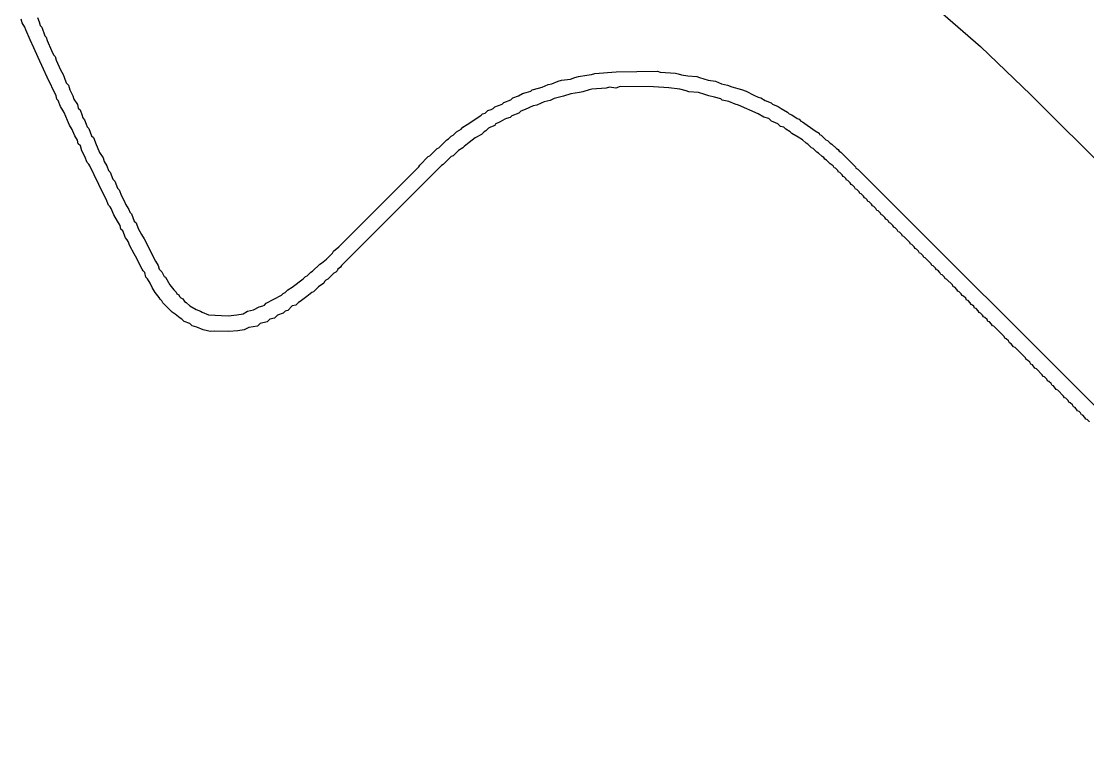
# Model space of a CAD drawing. Header units: millimetres. Extents: x 95 to 305, y 96 to 295.
# Drawn here: x 103.97 to 133.15, y 138.01 to 157.64 of the extents above; entities that cross this region are included whole.
import ezdxf

# ---------------------------------------------------------------- set-up
doc = ezdxf.new("R2010")
doc.units = ezdxf.units.MM
doc.layers.add('BottomLayer', color=5, linetype='Continuous')
doc.layers.add('BottomOverlay', color=54, linetype='Continuous')

msp = doc.modelspace()

# ---------------------------------------------------------------- linework, layer by layer
at = {"layer": 'BottomLayer'}
for p, q in [((130.222, 156.942), (128.975, 158.015)), ((130.227, 156.936), (130.222, 156.942)), ((130.232, 156.933), (130.227, 156.936)), ((131.587, 155.636), (130.232, 156.933)), ((131.588, 155.634), (131.587, 155.636)), ((131.591, 155.632), (131.588, 155.634)), ((155.632, 131.591), (131.591, 155.632))]:
    msp.add_line(p, q, dxfattribs=at)
at = {"layer": 'BottomOverlay'}
for p, q in [((103.993, 157.594), (103.968, 157.691)), ((104.407, 157.74), (104.455, 157.618)), ((104.455, 157.618), (104.48, 157.521)), ((104.066, 157.472), (103.993, 157.594)), ((104.09, 157.399), (104.066, 157.472)), ((104.212, 157.132), (104.09, 157.399)), ((104.48, 157.521), (104.528, 157.472)), ((104.528, 157.472), (104.613, 157.241)), ((104.309, 156.913), (104.212, 157.132)), ((104.613, 157.241), (104.65, 157.205)), ((104.65, 157.205), (104.674, 157.107)), ((104.674, 157.107), (104.796, 156.84)), ((104.431, 156.645), (104.309, 156.913)), ((104.796, 156.84), (104.845, 156.718)), ((104.577, 156.328), (104.431, 156.645)), ((104.845, 156.718), (104.893, 156.669)), ((104.893, 156.669), (104.918, 156.572)), ((104.918, 156.572), (105.039, 156.304)), ((104.674, 156.109), (104.577, 156.328)), ((105.039, 156.304), (105.112, 156.182)), ((105.112, 156.182), (105.137, 156.109)), ((119.217, 156.122), (119.448, 156.158)), ((119.448, 156.158), (119.57, 156.182)), ((119.57, 156.182), (119.667, 156.207)), ((119.667, 156.207), (120.252, 156.255)), ((120.252, 156.255), (121.383, 156.268)), ((121.383, 156.268), (121.456, 156.243)), ((121.456, 156.243), (121.87, 156.219)), ((121.87, 156.219), (121.943, 156.195)), ((121.943, 156.195), (122.041, 156.17)), ((122.041, 156.17), (122.211, 156.146)), ((122.211, 156.146), (122.454, 156.122)), ((104.918, 155.598), (104.674, 156.109)), ((105.137, 156.109), (105.198, 155.951)), ((105.198, 155.951), (105.258, 155.89)), ((105.258, 155.89), (105.295, 155.756)), ((118.219, 155.829), (118.39, 155.902)), ((118.39, 155.902), (118.487, 155.927)), ((118.487, 155.927), (118.657, 156)), ((118.657, 156), (118.755, 156.024)), ((118.755, 156.024), (118.998, 156.049)), ((118.998, 156.049), (119.12, 156.097)), ((119.12, 156.097), (119.217, 156.122)), ((120.361, 155.854), (120.239, 155.805)), ((121.274, 155.842), (120.361, 155.854)), ((122.454, 156.122), (122.527, 156.097)), ((122.527, 156.097), (122.771, 156.024)), ((122.771, 156.024), (122.965, 156)), ((122.965, 156), (123.136, 155.927)), ((123.136, 155.927), (123.294, 155.89)), ((123.294, 155.89), (123.416, 155.842)), ((104.942, 155.501), (104.918, 155.598)), ((105.295, 155.756), (105.38, 155.598)), ((105.38, 155.598), (105.404, 155.501)), ((117.416, 155.537), (117.574, 155.598)), ((117.574, 155.598), (117.684, 155.659)), ((117.684, 155.659), (117.781, 155.683)), ((117.781, 155.683), (117.915, 155.72)), ((117.915, 155.72), (117.951, 155.756)), ((117.951, 155.756), (118.122, 155.805)), ((118.122, 155.805), (118.219, 155.829)), ((118.803, 155.586), (118.548, 155.525)), ((119.01, 155.647), (118.803, 155.586)), ((119.241, 155.683), (119.01, 155.647)), ((119.339, 155.708), (119.241, 155.683)), ((119.509, 155.756), (119.339, 155.708)), ((119.582, 155.781), (119.509, 155.756)), ((119.972, 155.805), (119.582, 155.781)), ((120.069, 155.829), (119.972, 155.805)), ((120.239, 155.805), (120.069, 155.829)), ((121.688, 155.817), (121.274, 155.842)), ((121.992, 155.781), (121.688, 155.817)), ((122.162, 155.732), (121.992, 155.781)), ((122.235, 155.708), (122.162, 155.732)), ((122.503, 155.683), (122.235, 155.708)), ((122.673, 155.635), (122.503, 155.683)), ((122.783, 155.598), (122.673, 155.635)), ((122.941, 155.562), (122.783, 155.598)), ((123.111, 155.513), (122.941, 155.562)), ((123.416, 155.842), (123.683, 155.769)), ((123.683, 155.769), (123.805, 155.72)), ((123.805, 155.72), (124.012, 155.61)), ((124.012, 155.61), (124.134, 155.562)), ((124.134, 155.562), (124.207, 155.537)), ((104.979, 155.464), (104.942, 155.501)), ((105.039, 155.306), (104.979, 155.464)), ((105.112, 155.184), (105.039, 155.306)), ((105.404, 155.501), (105.502, 155.355)), ((105.502, 155.355), (105.526, 155.257)), ((116.881, 155.245), (116.929, 155.294)), ((116.929, 155.294), (117.124, 155.367)), ((117.124, 155.367), (117.173, 155.416)), ((117.173, 155.416), (117.367, 155.489)), ((117.367, 155.489), (117.416, 155.537)), ((117.976, 155.318), (117.757, 155.221)), ((118.073, 155.343), (117.976, 155.318)), ((118.195, 155.391), (118.073, 155.343)), ((118.28, 155.428), (118.195, 155.391)), ((118.438, 155.464), (118.28, 155.428)), ((118.548, 155.525), (118.438, 155.464)), ((123.148, 155.477), (123.111, 155.513)), ((123.331, 155.44), (123.148, 155.477)), ((123.501, 155.367), (123.331, 155.44)), ((123.598, 155.343), (123.501, 155.367)), ((124.134, 155.099), (123.598, 155.343)), ((124.207, 155.537), (124.328, 155.464)), ((124.328, 155.464), (124.487, 155.404)), ((124.487, 155.404), (124.523, 155.367)), ((124.523, 155.367), (124.681, 155.306)), ((124.681, 155.306), (124.767, 155.245)), ((105.137, 155.136), (105.112, 155.184)), ((105.234, 154.917), (105.137, 155.136)), ((105.526, 155.257), (105.575, 155.209)), ((105.575, 155.209), (105.624, 155.087)), ((105.624, 155.087), (105.648, 154.99)), ((105.648, 154.99), (105.697, 154.941)), ((116.406, 154.965), (116.552, 155.063)), ((116.552, 155.063), (116.588, 155.099)), ((116.588, 155.099), (116.662, 155.124)), ((116.662, 155.124), (116.735, 155.197)), ((116.735, 155.197), (116.832, 155.221)), ((116.832, 155.221), (116.881, 155.245)), ((117.246, 154.978), (117.197, 154.953)), ((117.343, 155.002), (117.246, 154.978)), ((117.392, 155.051), (117.343, 155.002)), ((117.586, 155.124), (117.392, 155.051)), ((117.635, 155.172), (117.586, 155.124)), ((117.757, 155.221), (117.635, 155.172)), ((124.292, 155.014), (124.134, 155.099)), ((124.426, 154.978), (124.292, 155.014)), ((124.499, 154.905), (124.426, 154.978)), ((124.767, 155.245), (124.937, 155.148)), ((124.937, 155.148), (124.986, 155.099)), ((124.986, 155.099), (125.059, 155.075)), ((125.059, 155.075), (125.205, 154.978)), ((125.205, 154.978), (125.253, 154.953)), ((105.283, 154.795), (105.234, 154.917)), ((105.356, 154.673), (105.283, 154.795)), ((105.697, 154.941), (105.745, 154.819)), ((105.745, 154.819), (105.77, 154.746)), ((105.77, 154.746), (105.818, 154.698)), ((105.818, 154.698), (105.891, 154.503)), ((115.883, 154.612), (116.004, 154.685)), ((116.004, 154.685), (116.053, 154.734)), ((116.053, 154.734), (116.175, 154.807)), ((116.175, 154.807), (116.406, 154.965)), ((116.759, 154.71), (116.686, 154.637)), ((116.808, 154.734), (116.759, 154.71)), ((116.929, 154.783), (116.808, 154.734)), ((116.941, 154.819), (116.929, 154.783)), ((117.075, 154.88), (116.941, 154.819)), ((117.197, 154.953), (117.075, 154.88)), ((124.548, 154.88), (124.499, 154.905)), ((124.669, 154.832), (124.548, 154.88)), ((124.742, 154.759), (124.669, 154.832)), ((124.84, 154.734), (124.742, 154.759)), ((124.888, 154.685), (124.84, 154.734)), ((125.01, 154.612), (124.888, 154.685)), ((125.253, 154.953), (125.302, 154.905)), ((125.302, 154.905), (125.351, 154.88)), ((125.351, 154.88), (125.691, 154.637)), ((105.38, 154.625), (105.356, 154.673)), ((105.429, 154.503), (105.38, 154.625)), ((105.502, 154.381), (105.429, 154.503)), ((105.891, 154.503), (105.94, 154.454)), ((105.94, 154.454), (106.013, 154.26)), ((115.396, 154.174), (115.615, 154.393)), ((115.615, 154.393), (115.664, 154.418)), ((115.664, 154.418), (115.737, 154.491)), ((115.737, 154.491), (115.785, 154.515)), ((115.785, 154.515), (115.883, 154.612)), ((116.394, 154.442), (116.223, 154.32)), ((116.564, 154.539), (116.394, 154.442)), ((116.637, 154.612), (116.564, 154.539)), ((116.686, 154.637), (116.637, 154.612)), ((125.059, 154.564), (125.01, 154.612)), ((125.229, 154.466), (125.059, 154.564)), ((125.351, 154.393), (125.229, 154.466)), ((125.448, 154.296), (125.351, 154.393)), ((125.691, 154.637), (125.801, 154.576)), ((125.801, 154.576), (125.813, 154.539)), ((125.813, 154.539), (125.862, 154.515)), ((125.862, 154.515), (125.984, 154.393)), ((125.984, 154.393), (126.032, 154.369)), ((105.526, 154.284), (105.502, 154.381)), ((105.587, 154.223), (105.526, 154.284)), ((105.624, 154.089), (105.587, 154.223)), ((106.013, 154.26), (106.086, 154.089)), ((115.152, 153.955), (115.347, 154.15)), ((115.347, 154.15), (115.396, 154.174)), ((115.931, 154.101), (115.785, 153.955)), ((116.053, 154.174), (115.931, 154.101)), ((116.09, 154.211), (116.053, 154.174)), ((116.223, 154.32), (116.09, 154.211)), ((125.497, 154.272), (125.448, 154.296)), ((125.594, 154.174), (125.497, 154.272)), ((125.643, 154.15), (125.594, 154.174)), ((125.74, 154.053), (125.643, 154.15)), ((126.032, 154.369), (126.105, 154.296)), ((126.105, 154.296), (126.154, 154.272)), ((126.154, 154.272), (126.276, 154.15)), ((126.276, 154.15), (126.324, 154.126)), ((126.324, 154.126), (126.349, 154.077)), ((105.709, 153.931), (105.624, 154.089)), ((105.77, 153.773), (105.709, 153.931)), ((106.086, 154.089), (106.11, 154.04)), ((106.11, 154.04), (106.208, 153.894)), ((106.208, 153.894), (106.232, 153.797)), ((114.873, 153.7), (115.104, 153.931)), ((115.104, 153.931), (115.152, 153.955)), ((115.737, 153.931), (115.518, 153.712)), ((115.785, 153.955), (115.737, 153.931)), ((125.789, 154.028), (125.74, 154.053)), ((125.886, 153.931), (125.789, 154.028)), ((125.935, 153.907), (125.886, 153.931)), ((125.959, 153.858), (125.935, 153.907)), ((126.008, 153.834), (125.959, 153.858)), ((126.105, 153.736), (126.008, 153.834)), ((126.349, 154.077), (126.397, 154.053)), ((126.397, 154.053), (126.799, 153.651)), ((105.818, 153.724), (105.77, 153.773)), ((105.843, 153.675), (105.818, 153.724)), ((106.208, 152.921), (105.843, 153.675)), ((106.232, 153.797), (106.305, 153.675)), ((106.305, 153.675), (106.354, 153.554)), ((106.354, 153.554), (106.402, 153.505)), ((112.658, 151.461), (114.848, 153.651)), ((115.469, 153.688), (112.731, 150.949)), ((114.848, 153.651), (114.873, 153.7)), ((115.518, 153.712), (115.469, 153.688)), ((126.19, 153.675), (126.105, 153.736)), ((126.215, 153.627), (126.19, 153.675)), ((126.251, 153.615), (126.215, 153.627)), ((126.312, 153.554), (126.251, 153.615)), ((126.336, 153.505), (126.312, 153.554)), ((126.799, 153.651), (126.811, 153.615)), ((126.811, 153.615), (126.86, 153.59)), ((126.86, 153.59), (154.084, 126.366)), ((106.402, 153.505), (106.475, 153.31)), ((106.475, 153.31), (106.524, 153.262)), ((106.524, 153.262), (106.597, 153.067)), ((126.373, 153.493), (126.336, 153.505)), ((126.434, 153.432), (126.373, 153.493)), ((126.458, 153.383), (126.434, 153.432)), ((126.495, 153.371), (126.458, 153.383)), ((126.531, 153.335), (126.495, 153.371)), ((126.556, 153.286), (126.531, 153.335)), ((126.592, 153.274), (126.556, 153.286)), ((126.653, 153.213), (126.592, 153.274)), ((106.597, 153.067), (106.646, 153.018)), ((106.646, 153.018), (106.707, 152.86)), ((126.677, 153.164), (126.653, 153.213)), ((126.714, 153.152), (126.677, 153.164)), ((126.775, 153.091), (126.714, 153.152)), ((126.799, 153.043), (126.775, 153.091)), ((126.835, 153.03), (126.799, 153.043)), ((126.896, 152.97), (126.835, 153.03)), ((126.921, 152.921), (126.896, 152.97)), ((106.293, 152.763), (106.208, 152.921)), ((106.354, 152.604), (106.293, 152.763)), ((106.707, 152.86), (106.792, 152.702)), ((106.792, 152.702), (106.816, 152.629)), ((126.957, 152.909), (126.921, 152.921)), ((127.018, 152.848), (126.957, 152.909)), ((127.042, 152.799), (127.018, 152.848)), ((127.079, 152.787), (127.042, 152.799)), ((127.115, 152.75), (127.079, 152.787)), ((127.14, 152.702), (127.115, 152.75)), ((127.176, 152.69), (127.14, 152.702)), ((127.237, 152.629), (127.176, 152.69)), ((106.402, 152.556), (106.354, 152.604)), ((106.427, 152.507), (106.402, 152.556)), ((106.5, 152.337), (106.427, 152.507)), ((106.816, 152.629), (106.914, 152.483)), ((106.914, 152.483), (106.938, 152.41)), ((106.938, 152.41), (106.987, 152.361)), ((106.987, 152.361), (107.06, 152.166)), ((127.261, 152.58), (127.237, 152.629)), ((127.298, 152.568), (127.261, 152.58)), ((127.359, 152.507), (127.298, 152.568)), ((127.383, 152.458), (127.359, 152.507)), ((127.42, 152.446), (127.383, 152.458)), ((127.48, 152.385), (127.42, 152.446)), ((127.505, 152.337), (127.48, 152.385)), ((106.597, 152.166), (106.5, 152.337)), ((106.67, 152.045), (106.597, 152.166)), ((107.06, 152.166), (107.108, 152.118)), ((107.108, 152.118), (107.169, 151.959)), ((127.541, 152.325), (127.505, 152.337)), ((127.602, 152.264), (127.541, 152.325)), ((127.626, 152.215), (127.602, 152.264)), ((127.663, 152.203), (127.626, 152.215)), ((127.699, 152.166), (127.663, 152.203)), ((127.724, 152.118), (127.699, 152.166)), ((127.76, 152.105), (127.724, 152.118)), ((127.821, 152.045), (127.76, 152.105)), ((106.694, 151.947), (106.67, 152.045)), ((106.743, 151.899), (106.694, 151.947)), ((106.816, 151.704), (106.743, 151.899)), ((107.169, 151.959), (107.254, 151.801)), ((107.254, 151.801), (107.327, 151.68)), ((127.846, 151.996), (127.821, 152.045)), ((127.882, 151.984), (127.846, 151.996)), ((127.943, 151.923), (127.882, 151.984)), ((127.967, 151.874), (127.943, 151.923)), ((128.004, 151.862), (127.967, 151.874)), ((128.065, 151.801), (128.004, 151.862)), ((128.089, 151.753), (128.065, 151.801)), ((106.865, 151.655), (106.816, 151.704)), ((106.889, 151.607), (106.865, 151.655)), ((106.938, 151.485), (106.889, 151.607)), ((107.06, 151.266), (106.938, 151.485)), ((107.327, 151.68), (107.644, 151.071)), ((128.125, 151.74), (128.089, 151.753)), ((128.284, 151.582), (128.125, 151.74)), ((128.308, 151.534), (128.284, 151.582)), ((128.344, 151.521), (128.308, 151.534)), ((128.405, 151.461), (128.344, 151.521)), ((107.133, 151.144), (107.06, 151.266)), ((112.317, 151.12), (112.487, 151.29)), ((112.487, 151.29), (112.512, 151.339)), ((112.512, 151.339), (112.658, 151.461)), ((128.43, 151.412), (128.405, 151.461)), ((128.466, 151.4), (128.43, 151.412)), ((128.527, 151.339), (128.466, 151.4)), ((128.551, 151.29), (128.527, 151.339)), ((128.588, 151.278), (128.551, 151.29)), ((128.649, 151.217), (128.588, 151.278)), ((128.673, 151.168), (128.649, 151.217)), ((107.181, 151.022), (107.133, 151.144)), ((107.279, 150.852), (107.181, 151.022)), ((107.644, 151.071), (107.717, 150.949)), ((107.717, 150.949), (107.741, 150.852)), ((111.94, 150.791), (112.134, 150.986)), ((112.134, 150.986), (112.183, 151.01)), ((112.183, 151.01), (112.317, 151.12)), ((112.706, 150.901), (112.633, 150.852)), ((112.731, 150.949), (112.706, 150.901)), ((128.71, 151.156), (128.673, 151.168)), ((128.868, 150.998), (128.71, 151.156)), ((128.892, 150.949), (128.868, 150.998)), ((128.929, 150.937), (128.892, 150.949)), ((128.989, 150.876), (128.929, 150.937)), ((107.303, 150.803), (107.279, 150.852)), ((107.352, 150.755), (107.303, 150.803)), ((107.376, 150.633), (107.352, 150.755)), ((107.425, 150.584), (107.376, 150.633)), ((107.741, 150.852), (107.814, 150.779)), ((107.814, 150.779), (107.875, 150.645)), ((107.875, 150.645), (107.911, 150.633)), ((107.911, 150.633), (108.033, 150.414)), ((111.684, 150.584), (111.745, 150.645)), ((111.745, 150.645), (111.794, 150.669)), ((111.794, 150.669), (111.891, 150.767)), ((111.891, 150.767), (111.94, 150.791)), ((112.524, 150.742), (112.353, 150.572)), ((112.572, 150.767), (112.524, 150.742)), ((112.609, 150.803), (112.572, 150.767)), ((112.633, 150.852), (112.609, 150.803)), ((129.014, 150.828), (128.989, 150.876)), ((129.05, 150.816), (129.014, 150.828)), ((129.111, 150.755), (129.05, 150.816)), ((129.136, 150.706), (129.111, 150.755)), ((129.172, 150.694), (129.136, 150.706)), ((129.233, 150.633), (129.172, 150.694)), ((129.257, 150.584), (129.233, 150.633)), ((107.498, 150.463), (107.425, 150.584)), ((107.546, 150.341), (107.498, 150.463)), ((107.632, 150.207), (107.546, 150.341)), ((108.033, 150.414), (108.143, 150.28)), ((111.258, 150.28), (111.38, 150.353)), ((111.38, 150.353), (111.684, 150.584)), ((112.098, 150.365), (111.964, 150.231)), ((112.244, 150.463), (112.098, 150.365)), ((112.268, 150.511), (112.244, 150.463)), ((112.305, 150.548), (112.268, 150.511)), ((112.353, 150.572), (112.305, 150.548)), ((129.294, 150.572), (129.257, 150.584)), ((129.452, 150.414), (129.294, 150.572)), ((129.476, 150.365), (129.452, 150.414)), ((129.513, 150.353), (129.476, 150.365)), ((129.574, 150.292), (129.513, 150.353)), ((107.741, 150.073), (107.632, 150.207)), ((107.765, 150.024), (107.741, 150.073)), ((107.814, 149.976), (107.765, 150.024)), ((108.143, 150.28), (108.204, 150.219)), ((108.204, 150.219), (108.228, 150.171)), ((108.228, 150.171), (108.277, 150.146)), ((108.277, 150.146), (108.301, 150.097)), ((108.301, 150.097), (108.337, 150.061)), ((108.337, 150.061), (108.386, 150.037)), ((108.386, 150.037), (108.435, 149.964)), ((110.674, 149.915), (111.088, 150.134)), ((111.088, 150.134), (111.136, 150.183)), ((111.136, 150.183), (111.185, 150.207)), ((111.185, 150.207), (111.258, 150.28)), ((111.781, 150.097), (111.599, 149.964)), ((111.915, 150.207), (111.781, 150.097)), ((111.964, 150.231), (111.915, 150.207)), ((129.598, 150.244), (129.574, 150.292)), ((129.634, 150.231), (129.598, 150.244)), ((129.695, 150.171), (129.634, 150.231)), ((129.72, 150.122), (129.695, 150.171)), ((129.756, 150.11), (129.72, 150.122)), ((129.817, 150.049), (129.756, 150.11)), ((129.841, 150), (129.817, 150.049)), ((107.838, 149.927), (107.814, 149.976)), ((108.094, 149.672), (107.838, 149.927)), ((108.435, 149.964), (108.483, 149.939)), ((108.483, 149.939), (108.581, 149.842)), ((108.581, 149.842), (108.751, 149.745)), ((108.751, 149.745), (108.873, 149.696)), ((110.163, 149.696), (110.321, 149.732)), ((110.321, 149.732), (110.479, 149.818)), ((110.479, 149.818), (110.577, 149.842)), ((110.577, 149.842), (110.625, 149.866)), ((110.625, 149.866), (110.674, 149.915)), ((111.258, 149.72), (111.185, 149.696)), ((111.38, 149.842), (111.258, 149.72)), ((111.477, 149.866), (111.38, 149.842)), ((111.55, 149.939), (111.477, 149.866)), ((111.599, 149.964), (111.55, 149.939)), ((129.878, 149.988), (129.841, 150)), ((129.939, 149.927), (129.878, 149.988)), ((129.963, 149.878), (129.939, 149.927)), ((130, 149.866), (129.963, 149.878)), ((130.036, 149.83), (130, 149.866)), ((130.06, 149.781), (130.036, 149.83)), ((130.097, 149.769), (130.06, 149.781)), ((130.158, 149.708), (130.097, 149.769)), ((108.179, 149.611), (108.094, 149.672)), ((108.313, 149.501), (108.179, 149.611)), ((108.362, 149.477), (108.313, 149.501)), ((108.423, 149.416), (108.362, 149.477)), ((108.873, 149.696), (108.922, 149.672)), ((108.922, 149.672), (109.092, 149.599)), ((109.092, 149.599), (109.627, 149.574)), ((109.627, 149.574), (109.871, 149.599)), ((109.871, 149.599), (110.041, 149.623)), ((110.041, 149.623), (110.163, 149.696)), ((110.771, 149.477), (110.698, 149.404)), ((110.893, 149.501), (110.771, 149.477)), ((110.978, 149.586), (110.893, 149.501)), ((111.136, 149.647), (110.978, 149.586)), ((111.185, 149.696), (111.136, 149.647)), ((130.182, 149.659), (130.158, 149.708)), ((130.219, 149.647), (130.182, 149.659)), ((130.279, 149.586), (130.219, 149.647)), ((130.304, 149.538), (130.279, 149.586)), ((130.34, 149.526), (130.304, 149.538)), ((130.401, 149.465), (130.34, 149.526)), ((130.425, 149.416), (130.401, 149.465)), ((108.581, 149.355), (108.423, 149.416)), ((108.642, 149.294), (108.581, 149.355)), ((108.776, 149.258), (108.642, 149.294)), ((108.946, 149.185), (108.776, 149.258)), ((109.068, 149.16), (108.946, 149.185)), ((109.141, 149.136), (109.068, 149.16)), ((109.25, 149.148), (109.141, 149.136)), ((109.652, 149.136), (109.25, 149.148)), ((109.895, 149.16), (109.652, 149.136)), ((110.065, 149.185), (109.895, 149.16)), ((110.199, 149.246), (110.065, 149.185)), ((110.431, 149.282), (110.199, 149.246)), ((110.504, 149.355), (110.431, 149.282)), ((110.698, 149.404), (110.504, 149.355)), ((130.462, 149.404), (130.425, 149.416)), ((130.523, 149.343), (130.462, 149.404)), ((130.547, 149.294), (130.523, 149.343)), ((130.584, 149.282), (130.547, 149.294)), ((130.864, 149.002), (130.584, 149.282)), ((130.888, 148.954), (130.864, 149.002)), ((130.924, 148.941), (130.888, 148.954)), ((130.985, 148.881), (130.924, 148.941)), ((131.01, 148.832), (130.985, 148.881)), ((131.058, 148.807), (131.01, 148.832)), ((131.119, 148.722), (131.058, 148.807)), ((131.168, 148.698), (131.119, 148.722)), ((131.448, 148.418), (131.168, 148.698)), ((131.472, 148.369), (131.448, 148.418)), ((131.509, 148.357), (131.472, 148.369)), ((131.569, 148.296), (131.509, 148.357)), ((131.594, 148.248), (131.569, 148.296)), ((131.642, 148.223), (131.594, 148.248)), ((131.703, 148.138), (131.642, 148.223)), ((131.752, 148.114), (131.703, 148.138)), ((131.91, 147.956), (131.752, 148.114)), ((131.935, 147.907), (131.91, 147.956)), ((131.971, 147.895), (131.935, 147.907)), ((132.032, 147.834), (131.971, 147.895)), ((132.056, 147.785), (132.032, 147.834)), ((132.093, 147.773), (132.056, 147.785)), ((132.154, 147.712), (132.093, 147.773)), ((132.178, 147.664), (132.154, 147.712)), ((132.214, 147.651), (132.178, 147.664)), ((132.287, 147.554), (132.214, 147.651)), ((132.336, 147.53), (132.287, 147.554)), ((132.494, 147.371), (132.336, 147.53)), ((132.519, 147.323), (132.494, 147.371)), ((132.555, 147.311), (132.519, 147.323)), ((132.616, 147.25), (132.555, 147.311)), ((132.64, 147.201), (132.616, 147.25)), ((132.677, 147.189), (132.64, 147.201)), ((132.738, 147.128), (132.677, 147.189)), ((132.762, 147.079), (132.738, 147.128)), ((132.811, 147.055), (132.762, 147.079)), ((132.872, 146.97), (132.811, 147.055)), ((132.92, 146.946), (132.872, 146.97)), ((132.957, 146.909), (132.92, 146.946)), ((132.981, 146.86), (132.957, 146.909)), ((133.018, 146.848), (132.981, 146.86)), ((133.079, 146.787), (133.018, 146.848)), ((133.103, 146.739), (133.079, 146.787)), ((133.139, 146.726), (133.103, 146.739)), ((133.2, 146.666), (133.139, 146.726))]:
    msp.add_line(p, q, dxfattribs=at)

doc.saveas('drawing.dxf')
